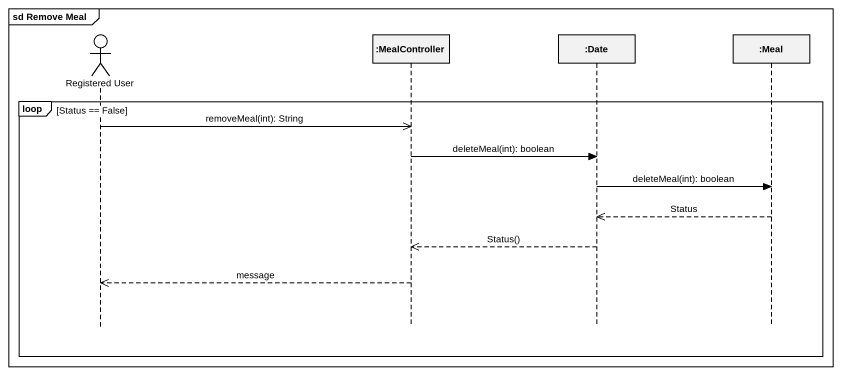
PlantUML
@startuml
mainframe sd Remove Meal
hide footbox
actor "Registered User" as Registered_User
participant ":MealController" as MealController
participant ":Date" as Date
participant ":Meal" as Meal

loop Status == False
  Registered_User ->> MealController : removeMeal(int): String
  MealController -> Date : deleteMeal(int): boolean
  Date -> Meal : deleteMeal(int): boolean
  Meal -->> Date : Status
  Date -->> MealController : Status()
  MealController -->> Registered_User : message
end
@enduml
